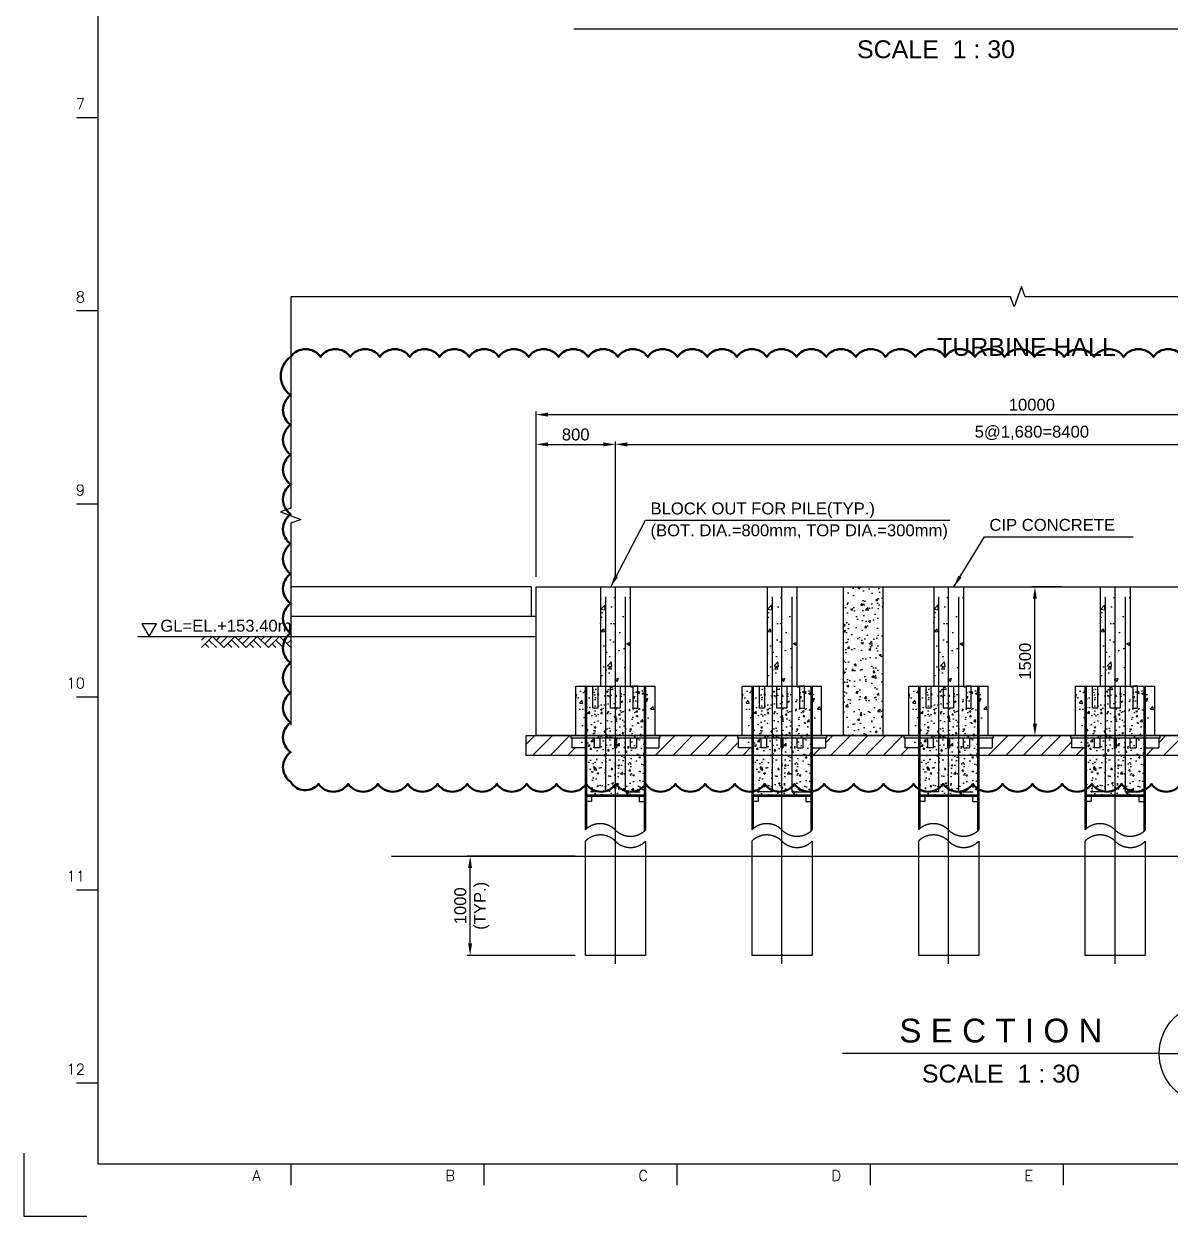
# Model space of a CAD drawing. Header units: millimetres. Extents: x 2448621 to 2484291, y -423869 to -398639.
# Drawn here: x 2448621 to 2460182, y -423869 to -411846 of the extents above; entities that cross this region are included whole.
import ezdxf
from ezdxf.enums import TextEntityAlignment as Align

# ---------------------------------------------------------------- set-up
doc = ezdxf.new("R2010")
doc.units = ezdxf.units.MM
doc.header["$LTSCALE"] = 30
doc.linetypes.add('CENTER', pattern=[2, 1.25, -0.25, 0.25, -0.25])
doc.linetypes.add('CENTER1', pattern=[23.5, 20, -1.25, 1, -1.25])
doc.layers.get('Defpoints').update_dxf_attribs({"color": 140})
for name, color, linetype in [('1', 7, 'Continuous'), ('3', 3, 'Continuous'), ('C_BLOCK', 7, 'Continuous'), ('C_CEN', 1, 'CENTER'), ('C_CONC', 3, 'Continuous'), ('C_Conc_footing', 3, 'Continuous'), ('C_STEEL', 2, 'Continuous'), ('C_TEXT_01', 2, 'Continuous'), ('CEN', 1, 'CENTER1'), ('CS-RBAR-MINR', 6, 'Continuous'), ('DIM-SCALE', 7, 'Continuous'), ('TAN-TIT', 30, 'Continuous'), ('TITLE', 7, 'Continuous')]:
    doc.layers.add(name, color=color, linetype=linetype)
doc.layers.add('C_REV', color=4, linetype='Continuous', lineweight=50)
doc.styles.add('Arial', font='arial.ttf')
doc.styles.add('COM', font='COMPLEX', dxfattribs={"height": 5})
doc.linetypes.add('ZIGZAG', pattern='A,0.00254,-5.08,[131,ltypeshp.shx,S=5.08,R=0,X=-5.08,Y=0],-10.16,[131,ltypeshp.shx,S=5.08,R=180,X=5.08,Y=0],-5.08', length=20.32254)
doc.dimstyles.new('일반도면_0030', dxfattribs={"dimtxt": 120, "dimasz": 120, "dimexe": 30, "dimexo": 100, "dimgap": 37.5, "dimtad": 1, "dimdec": 0, "dimzin": 0, "dimdsep": 46, "dimtxsty": 'Arial', "dimcen": -150, "dimclrd": 7, "dimclre": 7, "dimclrt": 2, "dimadec": 8, "dimazin": 0, "dimtfac": 1, "dimtdec": 0, "dimtix": 1, "dimtmove": 2, "dimatfit": 3, "dimfxl": 1, "dimtolj": 1, "dimtzin": 0, "dimarcsym": 0})
doc.dimstyles.new('일반도면_0050', dxfattribs={"dimtxt": 200, "dimasz": 200, "dimexe": 50, "dimexo": 250, "dimgap": 75, "dimtad": 1, "dimdec": 0, "dimzin": 0, "dimdsep": 46, "dimtxsty": 'Arial', "dimcen": -250, "dimclrd": 7, "dimclre": 7, "dimclrt": 2, "dimadec": 0, "dimazin": 0, "dimtfac": 1, "dimtdec": 0, "dimtix": 1, "dimtmove": 2, "dimatfit": 3, "dimfxl": 1, "dimtolj": 1, "dimtzin": 0, "dimarcsym": 0})

# ---------------------------------------------------------------- blocks, each defined once
blk = doc.blocks.new('BORDER')
at = {"layer": 'TAN-TIT'}
for p, q in [((4977, 164680), (4977, 3520)), ((4977, 73830), (3534, 73830)), ((4977, 60851), (3534, 60851)), ((4977, 47872), (3534, 47872)), ((4977, 34894), (3534, 34894)), ((4977, 21915), (3534, 21915)), ((4977, 8937), (3534, 8937)), ((4977, 3520), (232823, 3520)), ((17955, 3520), (17955, 2078)), ((30934, 3520), (30934, 2078)), ((43912, 3520), (43912, 2078)), ((56891, 3520), (56891, 2078)), ((69870, 3520), (69870, 2078))]:
    blk.add_line(p, q, dxfattribs=at)
at = {"layer": 'TAN-TIT', "linetype": 'Continuous'}
for p, q in [((0, 4241), (0, 0)), ((0, 0), (4241, 0))]:
    blk.add_line(p, q, dxfattribs=at)
at = {"layer": 'TAN-TIT', "style": 'COM'}
for s, p in [('7', (4111, 74406)), ('8', (4111, 61428)), ('9', (4111, 48449)), ('10', (4111, 35471)), ('11', (4111, 22492)), ('12', (4111, 9513))]:
    blk.add_text(s, height=721, dxfattribs=at).set_placement(p, align=Align.RIGHT)
for s, p in [('A', (15359, 2366)), ('B', (28338, 2366)), ('C', (41317, 2366)), ('D', (54295, 2366)), ('E', (67274, 2366))]:
    blk.add_text(s, height=721, dxfattribs=at).set_placement(p)
blk = doc.blocks.new('*D24')
at = {"layer": 'Defpoints', "color": 0}
for p in [(2458818, -417524), (2459187, -417524), (2459187, -419024)]:
    blk.add_point(p, dxfattribs=at)
at = {"layer": 'DIM-SCALE', "color": 7, "lineweight": -2}
for p, q in [((2459087, -417524), (2458788, -417524)), ((2458818, -418904), (2458818, -417644)), ((2459087, -419024), (2458788, -419024))]:
    blk.add_line(p, q, dxfattribs=at)
at = {"layer": 'DIM-SCALE', "color": 7}
for points in [[(2458798, -417644), (2458838, -417644), (2458818, -417524)], [(2458798, -418904), (2458838, -418904), (2458818, -419024)]]:
    blk.add_solid(points, dxfattribs=at)
at = {"layer": 'DIM-SCALE', "color": 2, "insert": (2458719, -418274), "char_height": 120, "attachment_point": 5, "rotation": 90, "style": 'Arial'}
blk.add_mtext('\\A1;1500', dxfattribs=at)
blk = doc.blocks.new('*D25')
at = {"layer": 'Defpoints', "color": 0}
for p in [(2454587, -416087), (2453787, -417524), (2454587, -417524)]:
    blk.add_point(p, dxfattribs=at)
at = {"layer": 'DIM-SCALE', "color": 7, "lineweight": -2}
for p, q in [((2453787, -417424), (2453787, -416057)), ((2453907, -416087), (2454467, -416087)), ((2454587, -417424), (2454587, -416057))]:
    blk.add_line(p, q, dxfattribs=at)
at = {"layer": 'DIM-SCALE', "color": 7}
for points in [[(2453907, -416067), (2453907, -416107), (2453787, -416087)], [(2454467, -416067), (2454467, -416107), (2454587, -416087)]]:
    blk.add_solid(points, dxfattribs=at)
at = {"layer": 'DIM-SCALE', "color": 2, "insert": (2454187, -415988), "char_height": 120, "attachment_point": 5, "style": 'Arial'}
blk.add_mtext('\\A1;800', dxfattribs=at)
blk = doc.blocks.new('*D26')
at = {"layer": 'Defpoints', "color": 0}
for p in [(2463787, -415787), (2453787, -417524), (2463787, -417524)]:
    blk.add_point(p, dxfattribs=at)
at = {"layer": 'DIM-SCALE', "color": 7, "lineweight": -2}
for p, q in [((2453787, -417424), (2453787, -415757)), ((2453907, -415787), (2463667, -415787)), ((2463787, -417424), (2463787, -415757))]:
    blk.add_line(p, q, dxfattribs=at)
at = {"layer": 'DIM-SCALE', "color": 7}
for points in [[(2453907, -415767), (2453907, -415807), (2453787, -415787)], [(2463667, -415767), (2463667, -415807), (2463787, -415787)]]:
    blk.add_solid(points, dxfattribs=at)
at = {"layer": 'DIM-SCALE', "color": 2, "insert": (2458787, -415688), "char_height": 120, "attachment_point": 5, "style": 'Arial'}
blk.add_mtext('\\A1;10000', dxfattribs=at)
blk = doc.blocks.new('*D27')
at = {"layer": 'Defpoints', "color": 0}
for p in [(2462987, -416087), (2454587, -417524), (2462987, -417524)]:
    blk.add_point(p, dxfattribs=at)
at = {"layer": 'DIM-SCALE', "color": 7, "lineweight": -2}
for p, q in [((2454587, -417424), (2454587, -416057)), ((2454707, -416087), (2462867, -416087)), ((2462987, -417424), (2462987, -416057))]:
    blk.add_line(p, q, dxfattribs=at)
at = {"layer": 'DIM-SCALE', "color": 7}
for points in [[(2454707, -416067), (2454707, -416107), (2454587, -416087)], [(2462867, -416067), (2462867, -416107), (2462987, -416087)]]:
    blk.add_solid(points, dxfattribs=at)
at = {"layer": 'DIM-SCALE', "color": 2, "insert": (2458787, -415971), "char_height": 120, "attachment_point": 5, "style": 'Arial'}
blk.add_mtext('\\A1;5@1,680=8400', dxfattribs=at)
blk = doc.blocks.new('*D29')
at = {"layer": 'Defpoints', "color": 0}
for p in [(2453122, -420240), (2454282, -420240), (2454282, -421240)]:
    blk.add_point(p, dxfattribs=at)
at = {"layer": 'DIM-SCALE', "color": 7, "lineweight": -2}
for p, q in [((2454182, -420240), (2453092, -420240)), ((2453122, -421120), (2453122, -420360)), ((2454182, -421240), (2453092, -421240))]:
    blk.add_line(p, q, dxfattribs=at)
at = {"layer": 'DIM-SCALE', "color": 7}
for points in [[(2453102, -420360), (2453142, -420360), (2453122, -420240)], [(2453102, -421120), (2453142, -421120), (2453122, -421240)]]:
    blk.add_solid(points, dxfattribs=at)
at = {"layer": 'DIM-SCALE', "color": 2, "char_height": 120, "attachment_point": 5, "rotation": 90, "style": 'Arial'}
for s, insert in [('\\A1;1000', (2453023, -420740)), ('\\A1;(TYP.)', (2453238, -420740))]:
    blk.add_mtext(s, dxfattribs=dict(at, insert=insert))

msp = doc.modelspace()

# ---------------------------------------------------------------- hatches: boundary and pattern name
h = msp.add_hatch()
h.set_pattern_fill('AR-CONC', color=8, scale=25, style=0)
h.set_pattern_definition([(50, (1203773.44, -215949.12), (179.315046, -15.688034), [18.75, -206.25]), (355, (1203773.44, -215949.12), (-34.687833, 188.048033), [15, -165]), (100.4514, (1203788.38, -215950.43), (144.627345, 172.359886), [15.935047, -175.285528]), (46.1842, (1203773.44, -215899.12), (266.810262, -41.379754), [28.125, -309.375]), (96.6356, (1203795.67, -215902.57), (233.665676, 243.52947), [23.90257, -262.92825]), (351.1842, (1203773.44, -215899.12), (233.665486, 243.52965), [22.5, -247.5]), (21, (1203798.44, -215911.62), (149.226763, -100.654723), [18.75, -206.25]), (326, (1203798.44, -215911.62), (60.828833, 181.28751), [15, -165]), (71.4514, (1203810.87, -215920.01), (210.055657, 80.632624), [15.935047, -175.285528]), (37.5, (1203773.435, -215949.124), (3.0399638, 83.2234635), [0, -163, 0, -167.5, 0, -165.625]), (7.5, (1203773.435, -215949.12), (65.7673844, 98.602928), [0, -95.5, 0, -159.25, 0, -63.125]), (327.5, (1203717.685, -215949.124), (133.455609, -5.638718), [0, -62.5, 0, -195, 0, -258.75]), (317.5, (1203692.69, -215949.12), (145.796542, 25.026246), [0, -81.25, 0, -129.5, 0, -183.75])])
h.paths.add_polyline_path([(2454586.8, -419023.6), (2454296.3, -419023.6), (2454296.3, -419123.6), (2454586.8, -419123.6)])
h.paths.add_polyline_path([(2454586.8, -419123.6), (2454296.3, -419123.6), (2454296.3, -419623.6), (2454586.8, -419623.6)])
h.paths.add_polyline_path([(2454877.3, -419123.6), (2454586.8, -419123.6), (2454586.8, -419623.6), (2454877.3, -419623.6)])
h.paths.add_polyline_path([(2454877.3, -419023.6), (2454586.8, -419023.6), (2454586.8, -419123.6), (2454877.3, -419123.6)])
h.paths.add_polyline_path([(2454877.3, -418523.6), (2454736.8, -418523.6), (2454586.8, -418523.6), (2454586.8, -418623.6), (2454636.8, -418623.6), (2454636.8, -418873.6), (2454586.8, -418873.6), (2454586.8, -419023.6), (2454877.3, -419023.6)])
h.paths.add_polyline_path([(2454636.8, -418623.6), (2454586.8, -418623.6), (2454586.8, -418873.6), (2454636.8, -418873.6)], flags=17)
h.paths.add_polyline_path([(2454586.8, -418623.6), (2454536.8, -418623.6), (2454536.8, -418873.6), (2454586.8, -418873.6)], flags=17)
h.paths.add_polyline_path([(2454586.8, -418548.6), (2454296.3, -418548.6), (2454296.3, -419023.6), (2454586.8, -419023.6), (2454586.8, -418873.6), (2454536.8, -418873.6), (2454536.8, -418623.6), (2454586.8, -418623.6)])
h = msp.add_hatch()
h.set_pattern_fill('AR-CONC', color=8, scale=25, style=0)
h.set_pattern_definition([(50, (1205453.44, -215949.12), (179.315046, -15.688034), [18.75, -206.25]), (355, (1205453.44, -215949.12), (-34.687833, 188.048033), [15, -165]), (100.4514, (1205468.38, -215950.43), (144.627345, 172.359886), [15.935047, -175.285528]), (46.1842, (1205453.44, -215899.12), (266.810262, -41.379754), [28.125, -309.375]), (96.6356, (1205475.67, -215902.57), (233.665676, 243.52947), [23.90257, -262.92825]), (351.1842, (1205453.44, -215899.12), (233.665486, 243.52965), [22.5, -247.5]), (21, (1205478.44, -215911.62), (149.226763, -100.654723), [18.75, -206.25]), (326, (1205478.44, -215911.62), (60.828833, 181.28751), [15, -165]), (71.4514, (1205490.87, -215920.01), (210.055657, 80.632624), [15.935047, -175.285528]), (37.5, (1205453.435, -215949.124), (3.0399638, 83.2234635), [0, -163, 0, -167.5, 0, -165.625]), (7.5, (1205453.435, -215949.12), (65.7673844, 98.602928), [0, -95.5, 0, -159.25, 0, -63.125]), (327.5, (1205397.685, -215949.124), (133.455609, -5.638718), [0, -62.5, 0, -195, 0, -258.75]), (317.5, (1205372.69, -215949.12), (145.796542, 25.026246), [0, -81.25, 0, -129.5, 0, -183.75])])
h.paths.add_polyline_path([(2456266.8, -419023.6), (2455976.3, -419023.6), (2455976.3, -419123.6), (2456266.8, -419123.6)])
h.paths.add_polyline_path([(2456266.8, -419123.6), (2455976.3, -419123.6), (2455976.3, -419623.6), (2456266.8, -419623.6)])
h.paths.add_polyline_path([(2456557.3, -419123.6), (2456266.8, -419123.6), (2456266.8, -419623.6), (2456557.3, -419623.6)])
h.paths.add_polyline_path([(2456557.3, -419023.6), (2456266.8, -419023.6), (2456266.8, -419123.6), (2456557.3, -419123.6)])
h.paths.add_polyline_path([(2456557.3, -418523.6), (2456416.8, -418523.6), (2456266.8, -418523.6), (2456266.8, -418623.6), (2456316.8, -418623.6), (2456316.8, -418873.6), (2456266.8, -418873.6), (2456266.8, -419023.6), (2456557.3, -419023.6)])
h.paths.add_polyline_path([(2456316.8, -418623.6), (2456266.8, -418623.6), (2456266.8, -418873.6), (2456316.8, -418873.6)], flags=17)
h.paths.add_polyline_path([(2456266.8, -418623.6), (2456216.8, -418623.6), (2456216.8, -418873.6), (2456266.8, -418873.6)], flags=17)
h.paths.add_polyline_path([(2456266.8, -418548.6), (2455976.3, -418548.6), (2455976.3, -419023.6), (2456266.8, -419023.6), (2456266.8, -418873.6), (2456216.8, -418873.6), (2456216.8, -418623.6), (2456266.8, -418623.6)])
h = msp.add_hatch()
h.set_pattern_fill('AR-CONC', color=8, scale=25, style=0)
h.set_pattern_definition([(50, (1207133.44, -215949.12), (179.315046, -15.688034), [18.75, -206.25]), (355, (1207133.44, -215949.12), (-34.687833, 188.048033), [15, -165]), (100.4514, (1207148.38, -215950.43), (144.627345, 172.359886), [15.935047, -175.285528]), (46.1842, (1207133.44, -215899.12), (266.810262, -41.379754), [28.125, -309.375]), (96.6356, (1207155.67, -215902.57), (233.665676, 243.52947), [23.90257, -262.92825]), (351.1842, (1207133.44, -215899.12), (233.665486, 243.52965), [22.5, -247.5]), (21, (1207158.44, -215911.62), (149.226763, -100.654723), [18.75, -206.25]), (326, (1207158.44, -215911.62), (60.828833, 181.28751), [15, -165]), (71.4514, (1207170.87, -215920.01), (210.055657, 80.632624), [15.935047, -175.285528]), (37.5, (1207133.435, -215949.124), (3.0399638, 83.2234635), [0, -163, 0, -167.5, 0, -165.625]), (7.5, (1207133.435, -215949.12), (65.7673844, 98.602928), [0, -95.5, 0, -159.25, 0, -63.125]), (327.5, (1207077.685, -215949.124), (133.455609, -5.638718), [0, -62.5, 0, -195, 0, -258.75]), (317.5, (1207052.69, -215949.12), (145.796542, 25.026246), [0, -81.25, 0, -129.5, 0, -183.75])])
h.paths.add_polyline_path([(2457946.8, -419023.6), (2457656.3, -419023.6), (2457656.3, -419123.6), (2457946.8, -419123.6)])
h.paths.add_polyline_path([(2457946.8, -419123.6), (2457656.3, -419123.6), (2457656.3, -419623.6), (2457946.8, -419623.6)])
h.paths.add_polyline_path([(2458237.3, -419123.6), (2457946.8, -419123.6), (2457946.8, -419623.6), (2458237.3, -419623.6)])
h.paths.add_polyline_path([(2458237.3, -419023.6), (2457946.8, -419023.6), (2457946.8, -419123.6), (2458237.3, -419123.6)])
h.paths.add_polyline_path([(2458237.3, -418523.6), (2458096.8, -418523.6), (2457946.8, -418523.6), (2457946.8, -418623.6), (2457996.8, -418623.6), (2457996.8, -418873.6), (2457946.8, -418873.6), (2457946.8, -419023.6), (2458237.3, -419023.6)])
h.paths.add_polyline_path([(2457996.8, -418623.6), (2457946.8, -418623.6), (2457946.8, -418873.6), (2457996.8, -418873.6)], flags=17)
h.paths.add_polyline_path([(2457946.8, -418623.6), (2457896.8, -418623.6), (2457896.8, -418873.6), (2457946.8, -418873.6)], flags=17)
h.paths.add_polyline_path([(2457946.8, -418548.6), (2457656.3, -418548.6), (2457656.3, -419023.6), (2457946.8, -419023.6), (2457946.8, -418873.6), (2457896.8, -418873.6), (2457896.8, -418623.6), (2457946.8, -418623.6)])
h = msp.add_hatch()
h.set_pattern_fill('AR-CONC', color=8, scale=25, style=0)
h.set_pattern_definition([(50, (1208813.44, -215949.12), (179.315046, -15.688034), [18.75, -206.25]), (355, (1208813.44, -215949.12), (-34.687833, 188.048033), [15, -165]), (100.4514, (1208828.38, -215950.43), (144.627345, 172.359886), [15.935047, -175.285528]), (46.1842, (1208813.44, -215899.12), (266.810262, -41.379754), [28.125, -309.375]), (96.6356, (1208835.67, -215902.57), (233.665676, 243.52947), [23.90257, -262.92825]), (351.1842, (1208813.44, -215899.12), (233.665486, 243.52965), [22.5, -247.5]), (21, (1208838.44, -215911.62), (149.226763, -100.654723), [18.75, -206.25]), (326, (1208838.44, -215911.62), (60.828833, 181.28751), [15, -165]), (71.4514, (1208850.87, -215920.01), (210.055657, 80.632624), [15.935047, -175.285528]), (37.5, (1208813.435, -215949.124), (3.0399638, 83.2234635), [0, -163, 0, -167.5, 0, -165.625]), (7.5, (1208813.435, -215949.12), (65.7673844, 98.602928), [0, -95.5, 0, -159.25, 0, -63.125]), (327.5, (1208757.685, -215949.124), (133.455609, -5.638718), [0, -62.5, 0, -195, 0, -258.75]), (317.5, (1208732.69, -215949.12), (145.796542, 25.026246), [0, -81.25, 0, -129.5, 0, -183.75])])
h.paths.add_polyline_path([(2459626.8, -419023.6), (2459336.3, -419023.6), (2459336.3, -419123.6), (2459626.8, -419123.6)])
h.paths.add_polyline_path([(2459626.8, -419123.6), (2459336.3, -419123.6), (2459336.3, -419623.6), (2459626.8, -419623.6)])
h.paths.add_polyline_path([(2459917.3, -419123.6), (2459626.8, -419123.6), (2459626.8, -419623.6), (2459917.3, -419623.6)])
h.paths.add_polyline_path([(2459917.3, -419023.6), (2459626.8, -419023.6), (2459626.8, -419123.6), (2459917.3, -419123.6)])
h.paths.add_polyline_path([(2459917.3, -418523.6), (2459776.8, -418523.6), (2459626.8, -418523.6), (2459626.8, -418623.6), (2459676.8, -418623.6), (2459676.8, -418873.6), (2459626.8, -418873.6), (2459626.8, -419023.6), (2459917.3, -419023.6)])
h.paths.add_polyline_path([(2459676.8, -418623.6), (2459626.8, -418623.6), (2459626.8, -418873.6), (2459676.8, -418873.6)], flags=17)
h.paths.add_polyline_path([(2459626.8, -418623.6), (2459576.8, -418623.6), (2459576.8, -418873.6), (2459626.8, -418873.6)], flags=17)
h.paths.add_polyline_path([(2459626.8, -418548.6), (2459336.3, -418548.6), (2459336.3, -419023.6), (2459626.8, -419023.6), (2459626.8, -418873.6), (2459576.8, -418873.6), (2459576.8, -418623.6), (2459626.8, -418623.6)])
at = {"layer": 'C_CONC'}
h = msp.add_hatch(dxfattribs=at)
h.set_pattern_fill('AR-CONC', color=256, scale=500, style=0)
h.set_pattern_definition([(50, (2160308, -429657.3), (3586.3, -313.76), [375, -4125]), (355, (2160308, -429657.3), (-693.757, 3760.96), [300, -3300]), (100.4514, (2160607, -429683.4), (2892.547, 3447.198), [318.7, -3505.71]), (46.1842, (2160308, -428657.3), (5336.205, -827.595), [562.5, -6187.5]), (96.6356, (2160753, -428726), (4673.31, 4870.59), [478.05, -5258.565]), (351.1842, (2160308, -428657), (4673.31, 4870.59), [450, -4950]), (21, (2160808, -428907.3), (2984.535, -2013.094), [375, -4125]), (326, (2160808, -428907.3), (1216.577, 3625.75), [300, -3300]), (71.4514, (2161056.8, -429075), (4201.113, 1612.652), [318.7, -3505.71]), (37.5, (2160308, -429657.3), (60.7993, 1664.469), [0, -3260, 0, -3350, 0, -3312.5]), (7.5, (2160308, -429657.3), (1315.348, 1972.059), [0, -1910, 0, -3185, 0, -1262.5]), (327.5, (2159193, -429657.3), (2669.112, -112.7744), [0, -1250, 0, -3900, 0, -5175]), (317.5, (2158693, -429657.3), (2915.93, 500.525), [0, -1625, 0, -2590, 0, -3675])])
h.paths.add_polyline_path([(2457286.8, -417523.6), (2456886.8, -417523.6), (2456886.8, -418523.6), (2457286.8, -418523.6)])
h.paths.add_polyline_path([(2460686.8, -417523.6), (2460286.8, -417523.6), (2460286.8, -418523.6), (2460686.8, -418523.6)])
h = msp.add_hatch(dxfattribs=at)
h.set_pattern_fill('AR-CONC', color=8, scale=30, style=0)
h.set_pattern_definition([(50, (113647.2, -1993.75), (215.178055, -18.82564), [22.5, -247.5]), (355, (113647.2, -1993.75), (-41.6254, 225.65764), [18, -198]), (100.4514, (113665.13, -1995.32), (173.552815, 206.831863), [19.122057, -210.342634]), (46.1842, (113647.2, -1933.75), (320.172315, -49.655704), [33.75, -371.25]), (96.6356, (113673.88, -1937.9), (280.39881, 292.23536), [28.683086, -315.5139]), (351.1842, (113647.2, -1933.75), (280.398584, 292.23558), [27, -297]), (21, (113677.2, -1948.75), (179.072116, -120.785667), [22.5, -247.5]), (326, (113677.2, -1948.75), (72.9946, 217.545014), [18, -198]), (71.4514, (113692.12, -1958.82), (252.066789, 96.759149), [19.122057, -210.342634]), (37.5, (113647.195, -1993.75), (3.6479566, 99.8681561), [0, -195.6, 0, -201, 0, -198.75]), (7.5, (113647.2, -1993.75), (78.920861, 118.3235136), [0, -114.6, 0, -191.1, 0, -75.75]), (327.5, (113580.295, -1993.75), (160.1467309, -6.7664615), [0, -75, 0, -234, 0, -310.5]), (317.5, (113550.3, -1993.75), (174.955851, 30.031495), [0, -97.5, 0, -155.4, 0, -220.5])])
h.paths.add_polyline_path([(2457286.8, -417523.6), (2456886.8, -417523.6), (2456886.8, -419023.6), (2457286.8, -419023.6)])
h = msp.add_hatch(dxfattribs=at)
h.set_pattern_fill('AR-CONC', color=8, scale=50, style=0)
h.set_pattern_definition([(50, (1203773.44, -216049.12), (358.63009, -31.37607), [37.5, -412.5]), (355, (1203773.44, -216049.12), (-69.37567, 376.09607), [30, -330]), (100.4514, (1203803.32, -216051.74), (289.25469, 344.71977), [31.8701, -350.57106]), (46.1842, (1203773.44, -215949.12), (533.62052, -82.7595), [56.25, -618.75]), (96.6356, (1203817.9, -215956), (467.33135, 487.05894), [47.80514, -525.8565]), (351.1842, (1203773.44, -215949.1), (467.33097, 487.0593), [45, -495]), (21, (1203823.44, -215974.12), (298.453526, -201.309445), [37.5, -412.5]), (326, (1203823.44, -215974.12), (121.65767, 362.57502), [30, -330]), (71.4514, (1203848.3, -215990.9), (420.11131, 161.26525), [31.8701, -350.57106]), (37.5, (1203773.44, -216049.12), (6.079928, 166.446927), [0, -326, 0, -335, 0, -331.25]), (7.5, (1203773.44, -216049.12), (131.534769, 197.205856), [0, -191, 0, -318.5, 0, -126.25]), (327.5, (1203661.94, -216049.12), (266.911218, -11.277436), [0, -125, 0, -390, 0, -517.5]), (317.5, (1203611.94, -216049.12), (291.593085, 50.05249), [0, -162.5, 0, -259, 0, -367.5])])
h.paths.add_polyline_path([(2454736.8, -417623.6), (2454436.8, -417623.6), (2454436.8, -418523.6), (2454186.8, -418523.6), (2454186.8, -419123.6), (2454282.3, -419123.6), (2454282.3, -418623.6), (2454891.3, -418623.6), (2454891.3, -419123.6), (2454986.8, -419123.6), (2454986.8, -418523.6), (2454736.8, -418523.6)])
h = msp.add_hatch(dxfattribs=at)
h.set_pattern_fill('AR-CONC', color=8, scale=50, style=0)
h.set_pattern_definition([(50, (1205453.44, -216049.12), (358.63009, -31.37607), [37.5, -412.5]), (355, (1205453.44, -216049.12), (-69.37567, 376.09607), [30, -330]), (100.4514, (1205483.32, -216051.74), (289.25469, 344.71977), [31.8701, -350.57106]), (46.1842, (1205453.44, -215949.12), (533.62052, -82.7595), [56.25, -618.75]), (96.6356, (1205497.9, -215956), (467.33135, 487.05894), [47.80514, -525.8565]), (351.1842, (1205453.44, -215949.1), (467.33097, 487.0593), [45, -495]), (21, (1205503.44, -215974.12), (298.453526, -201.309445), [37.5, -412.5]), (326, (1205503.44, -215974.12), (121.65767, 362.57502), [30, -330]), (71.4514, (1205528.3, -215990.9), (420.11131, 161.26525), [31.8701, -350.57106]), (37.5, (1205453.44, -216049.12), (6.079928, 166.446927), [0, -326, 0, -335, 0, -331.25]), (7.5, (1205453.44, -216049.12), (131.534769, 197.205856), [0, -191, 0, -318.5, 0, -126.25]), (327.5, (1205341.94, -216049.12), (266.911218, -11.277436), [0, -125, 0, -390, 0, -517.5]), (317.5, (1205291.94, -216049.12), (291.593085, 50.05249), [0, -162.5, 0, -259, 0, -367.5])])
h.paths.add_polyline_path([(2456416.8, -417623.6), (2456116.8, -417623.6), (2456116.8, -418523.6), (2455866.8, -418523.6), (2455866.8, -419123.6), (2455962.3, -419123.6), (2455962.3, -418523.6), (2456571.3, -418523.6), (2456571.3, -419123.6), (2456666.8, -419123.6), (2456666.8, -418523.6), (2456416.8, -418523.6)])
h = msp.add_hatch(dxfattribs=at)
h.set_pattern_fill('AR-CONC', color=8, scale=50, style=0)
h.set_pattern_definition([(50, (1207133.44, -216049.12), (358.63009, -31.37607), [37.5, -412.5]), (355, (1207133.44, -216049.12), (-69.37567, 376.09607), [30, -330]), (100.4514, (1207163.32, -216051.74), (289.25469, 344.71977), [31.8701, -350.57106]), (46.1842, (1207133.44, -215949.12), (533.62052, -82.7595), [56.25, -618.75]), (96.6356, (1207177.9, -215956), (467.33135, 487.05894), [47.80514, -525.8565]), (351.1842, (1207133.44, -215949.1), (467.33097, 487.0593), [45, -495]), (21, (1207183.44, -215974.12), (298.453526, -201.309445), [37.5, -412.5]), (326, (1207183.44, -215974.12), (121.65767, 362.57502), [30, -330]), (71.4514, (1207208.3, -215990.9), (420.11131, 161.26525), [31.8701, -350.57106]), (37.5, (1207133.44, -216049.12), (6.079928, 166.446927), [0, -326, 0, -335, 0, -331.25]), (7.5, (1207133.44, -216049.12), (131.534769, 197.205856), [0, -191, 0, -318.5, 0, -126.25]), (327.5, (1207021.94, -216049.12), (266.911218, -11.277436), [0, -125, 0, -390, 0, -517.5]), (317.5, (1206971.94, -216049.12), (291.593085, 50.05249), [0, -162.5, 0, -259, 0, -367.5])])
h.paths.add_polyline_path([(2458096.8, -417623.6), (2457796.8, -417623.6), (2457796.8, -418523.6), (2457546.8, -418523.6), (2457546.8, -419123.6), (2457642.3, -419123.6), (2457642.3, -418623.6), (2458251.3, -418623.6), (2458251.3, -419123.6), (2458346.8, -419123.6), (2458346.8, -418523.6), (2458096.8, -418523.6)])
h = msp.add_hatch(dxfattribs=at)
h.set_pattern_fill('AR-CONC', color=8, scale=50, style=0)
h.set_pattern_definition([(50, (1208813.44, -216049.12), (358.63009, -31.37607), [37.5, -412.5]), (355, (1208813.44, -216049.12), (-69.37567, 376.09607), [30, -330]), (100.4514, (1208843.32, -216051.74), (289.25469, 344.71977), [31.8701, -350.57106]), (46.1842, (1208813.44, -215949.12), (533.62052, -82.7595), [56.25, -618.75]), (96.6356, (1208857.9, -215956), (467.33135, 487.05894), [47.80514, -525.8565]), (351.1842, (1208813.44, -215949.1), (467.33097, 487.0593), [45, -495]), (21, (1208863.44, -215974.12), (298.453526, -201.309445), [37.5, -412.5]), (326, (1208863.44, -215974.12), (121.65767, 362.57502), [30, -330]), (71.4514, (1208888.3, -215990.9), (420.11131, 161.26525), [31.8701, -350.57106]), (37.5, (1208813.44, -216049.12), (6.079928, 166.446927), [0, -326, 0, -335, 0, -331.25]), (7.5, (1208813.44, -216049.12), (131.534769, 197.205856), [0, -191, 0, -318.5, 0, -126.25]), (327.5, (1208701.94, -216049.12), (266.911218, -11.277436), [0, -125, 0, -390, 0, -517.5]), (317.5, (1208651.94, -216049.12), (291.593085, 50.05249), [0, -162.5, 0, -259, 0, -367.5])])
h.paths.add_polyline_path([(2459776.8, -417623.6), (2459476.8, -417623.6), (2459476.8, -418523.6), (2459226.8, -418523.6), (2459226.8, -419123.6), (2459322.3, -419123.6), (2459322.3, -418623.6), (2459931.3, -418623.6), (2459931.3, -419123.6), (2460026.8, -419123.6), (2460026.8, -418523.6), (2459776.8, -418523.6)])
at = {"layer": 'C_CONC', "ltscale": 0.1}
h = msp.add_hatch(dxfattribs=at)
h.set_pattern_fill('ANSI31', color=1, scale=1000, style=0)
h.set_pattern_definition([(45, (0, 0), (-88.3883476, 88.3883476), [])])
h.paths.add_polyline_path([(2454282.3, -419148.6), (2454146.8, -419148.6), (2454146.8, -419048.6), (2454136.8, -419048.6), (2454136.8, -419023.6), (2453686.8, -419023.6), (2453686.8, -419223.6), (2454282.3, -419223.6)])
h.paths.add_polyline_path([(2455826.8, -419048.6), (2455816.8, -419048.6), (2455816.8, -419023.6), (2455036.8, -419023.6), (2455036.8, -419048.6), (2455026.8, -419048.6), (2455026.8, -419148.6), (2454891.3, -419148.6), (2454891.3, -419223.6), (2455962.3, -419223.6), (2455962.3, -419148.6), (2455826.8, -419148.6)])
h.paths.add_polyline_path([(2457642.3, -419148.6), (2457506.8, -419148.6), (2457506.8, -419048.6), (2457496.8, -419048.6), (2457496.8, -419023.6), (2456716.8, -419023.6), (2456716.8, -419048.6), (2456706.8, -419048.6), (2456706.8, -419148.6), (2456571.3, -419148.6), (2456571.3, -419223.6), (2457642.3, -419223.6)])
h.paths.add_polyline_path([(2459322.3, -419148.6), (2459186.8, -419148.6), (2459186.8, -419048.6), (2459176.8, -419048.6), (2459176.8, -419023.6), (2458396.8, -419023.6), (2458396.8, -419048.6), (2458386.8, -419048.6), (2458386.8, -419148.6), (2458251.3, -419148.6), (2458251.3, -419223.6), (2459322.3, -419223.6)])
h.paths.add_polyline_path([(2461002.3, -419148.6), (2460866.8, -419148.6), (2460866.8, -419048.6), (2460856.8, -419048.6), (2460856.8, -419023.6), (2460076.8, -419023.6), (2460076.8, -419048.6), (2460066.8, -419048.6), (2460066.8, -419148.6), (2459931.3, -419148.6), (2459931.3, -419223.6), (2461002.3, -419223.6)])
h.paths.add_polyline_path([(2462546.8, -419048.6), (2462536.8, -419048.6), (2462536.8, -419023.6), (2461756.8, -419023.6), (2461756.8, -419048.6), (2461746.8, -419048.6), (2461746.8, -419148.6), (2461611.3, -419148.6), (2461611.3, -419223.6), (2462682.3, -419223.6), (2462682.3, -419148.6), (2462546.8, -419148.6)])
h.paths.add_polyline_path([(2463886.6, -419023.6), (2463436.8, -419023.6), (2463436.8, -419048.6), (2463426.8, -419048.6), (2463426.8, -419148.6), (2463291.3, -419148.6), (2463291.3, -419223.6), (2463886.6, -419223.6)])

# ---------------------------------------------------------------- linework, layer by layer
at = {"color": 1}
msp.add_lwpolyline([(2449958.2, -417896.8), (2449811.9, -417896.8), (2449885.1, -418023.6)], close=True, dxfattribs=at)
at = {"layer": '3'}
for p, q in [((2454282.3, -418523.6), (2454282.3, -419975.3)), ((2454282.3, -418523.6), (2454891.3, -418523.6)), ((2454282.3, -418523.6), (2454296.3, -418523.6)), ((2454296.3, -418523.6), (2454296.3, -419962.5)), ((2454877.3, -418523.6), (2454877.3, -419988.1)), ((2454877.3, -418523.6), (2454891.3, -418523.6)), ((2454891.3, -418523.6), (2454891.3, -419975.3)), ((2455962.3, -418523.6), (2455962.3, -419975.3)), ((2455962.3, -418523.6), (2456571.3, -418523.6)), ((2455962.3, -418523.6), (2455976.3, -418523.6)), ((2455976.3, -418523.6), (2455976.3, -419962.5)), ((2456557.3, -418523.6), (2456557.3, -419988.1)), ((2456557.3, -418523.6), (2456571.3, -418523.6)), ((2456571.3, -418523.6), (2456571.3, -419975.3)), ((2457642.3, -418523.6), (2457642.3, -419975.3)), ((2457642.3, -418523.6), (2458251.3, -418523.6)), ((2457642.3, -418523.6), (2457656.3, -418523.6)), ((2457656.3, -418523.6), (2457656.3, -419962.5)), ((2458237.3, -418523.6), (2458237.3, -419988.1)), ((2458237.3, -418523.6), (2458251.3, -418523.6)), ((2458251.3, -418523.6), (2458251.3, -419975.3)), ((2459322.3, -418523.6), (2459322.3, -419975.3)), ((2459322.3, -418523.6), (2459931.3, -418523.6)), ((2459322.3, -418523.6), (2459336.3, -418523.6)), ((2459336.3, -418523.6), (2459336.3, -419962.5)), ((2459917.3, -418523.6), (2459917.3, -419988.1)), ((2459917.3, -418523.6), (2459931.3, -418523.6)), ((2459931.3, -418523.6), (2459931.3, -419975.3)), ((2454282.3, -418748.6), (2454296.3, -418748.6)), ((2454877.3, -418748.6), (2454891.3, -418748.6)), ((2455962.3, -418748.6), (2455976.3, -418748.6)), ((2456557.3, -418748.6), (2456571.3, -418748.6)), ((2457642.3, -418748.6), (2457656.3, -418748.6)), ((2458237.3, -418748.6), (2458251.3, -418748.6)), ((2459322.3, -418748.6), (2459336.3, -418748.6)), ((2459917.3, -418748.6), (2459931.3, -418748.6)), ((2454282.3, -420088.5), (2454282.3, -421239.6)), ((2454891.3, -420088.5), (2454891.3, -421239.6)), ((2455962.3, -420088.5), (2455962.3, -421239.6)), ((2456571.3, -420088.5), (2456571.3, -421239.6)), ((2457642.3, -420088.5), (2457642.3, -421239.6)), ((2458251.3, -420088.5), (2458251.3, -421239.6)), ((2459322.3, -420088.5), (2459322.3, -421239.6)), ((2459931.3, -420088.5), (2459931.3, -421239.6)), ((2454891.3, -421239.6), (2454282.3, -421239.6)), ((2456571.3, -421239.6), (2455962.3, -421239.6)), ((2458251.3, -421239.6), (2457642.3, -421239.6)), ((2459931.3, -421239.6), (2459322.3, -421239.6))]:
    msp.add_line(p, q, dxfattribs=at)
for points in [[(2454359.5, -418523.6), (2454409.5, -418523.6), (2454409.5, -418748.6), (2454359.5, -418748.6)], [(2454536.8, -418523.6), (2454636.8, -418523.6), (2454636.8, -418748.6), (2454536.8, -418748.6)], [(2454814, -418523.6), (2454764, -418523.6), (2454764, -418748.6), (2454814, -418748.6)], [(2456039.5, -418523.6), (2456089.5, -418523.6), (2456089.5, -418748.6), (2456039.5, -418748.6)], [(2456216.8, -418523.6), (2456316.8, -418523.6), (2456316.8, -418748.6), (2456216.8, -418748.6)], [(2456494, -418523.6), (2456444, -418523.6), (2456444, -418748.6), (2456494, -418748.6)], [(2457719.5, -418523.6), (2457769.5, -418523.6), (2457769.5, -418748.6), (2457719.5, -418748.6)], [(2457896.8, -418523.6), (2457996.8, -418523.6), (2457996.8, -418748.6), (2457896.8, -418748.6)], [(2458174, -418523.6), (2458124, -418523.6), (2458124, -418748.6), (2458174, -418748.6)], [(2459399.5, -418523.6), (2459449.5, -418523.6), (2459449.5, -418748.6), (2459399.5, -418748.6)], [(2459576.8, -418523.6), (2459676.8, -418523.6), (2459676.8, -418748.6), (2459576.8, -418748.6)], [(2459854, -418523.6), (2459804, -418523.6), (2459804, -418748.6), (2459854, -418748.6)]]:
    msp.add_lwpolyline(points, close=True, dxfattribs=at)
at = {"layer": 'C_BLOCK', "color": 1, "linetype": 'Continuous'}
for p, q in [((2449770.9, -418023.6), (2451312.7, -418023.6)), ((2450525.2, -418023.6), (2450412.7, -418136.1)), ((2450450.2, -418023.6), (2450412.7, -418061)), ((2450525.2, -418023.6), (2450637.7, -418136.1)), ((2450600.2, -418023.6), (2450562.7, -418061.1)), ((2450675.2, -418023.6), (2450600.2, -418098.5)), ((2450750.2, -418023.6), (2450637.7, -418136.1)), ((2450750.2, -418023.6), (2450862.6, -418136.1)), ((2450825.2, -418023.6), (2450787.7, -418061.1)), ((2450900.1, -418023.6), (2450825.2, -418098.5)), ((2450975.1, -418023.6), (2450862.6, -418136.1)), ((2450975.1, -418023.6), (2451087.6, -418136.1)), ((2451050.2, -418023.6), (2451012.7, -418061.1)), ((2451125.1, -418023.6), (2451050.1, -418098.5)), ((2451200.1, -418023.6), (2451087.6, -418136.1)), ((2451200.1, -418023.6), (2451312.6, -418136.1)), ((2451275.2, -418023.6), (2451237.6, -418061.1)), ((2450450.2, -418098.5), (2450487.7, -418136.1)), ((2450487.7, -418061.1), (2450562.7, -418136.1)), ((2450677.6, -418096.2), (2450717.5, -418136.1)), ((2450715, -418058.7), (2450792.4, -418136.1)), ((2450900.2, -418098.5), (2450937.7, -418136.1)), ((2450937.7, -418061.1), (2451012.6, -418136.1)), ((2451125.1, -418098.5), (2451162.7, -418136.1)), ((2451162.6, -418061.1), (2451237.6, -418136.1)), ((2451312.6, -418061), (2451275.1, -418098.5))]:
    msp.add_line(p, q, dxfattribs=at)
at = {"layer": 'C_CEN', "linetype": 'Continuous'}
msp.add_lwpolyline([(2465959.1, -414598.1), (2458720, -414598.1), (2458682.5, -414495.1), (2458607.5, -414701.2), (2458570, -414598.1), (2451312.7, -414598.1), (2451312.7, -416730.6), (2451209.7, -416768.1), (2451415.7, -416843.1), (2451312.7, -416880.6), (2451312.7, -418917.6)], dxfattribs=at)
at = {"layer": 'C_CONC', "color": 4}
for p, q in [((2453736.8, -417523.6), (2451312.7, -417523.6)), ((2453736.8, -417523.6), (2453736.8, -417823.6)), ((2453736.8, -417823.6), (2451312.7, -417823.6)), ((2454186.8, -419023.6), (2454186.8, -418523.6)), ((2454186.8, -418523.6), (2454436.8, -418523.6)), ((2454736.8, -418523.6), (2454986.8, -418523.6)), ((2454986.8, -419023.6), (2454986.8, -418523.6)), ((2455866.8, -419023.6), (2455866.8, -418523.6)), ((2455866.8, -418523.6), (2456116.8, -418523.6)), ((2456416.8, -418523.6), (2456666.8, -418523.6)), ((2456666.8, -419023.6), (2456666.8, -418523.6)), ((2457546.8, -419023.6), (2457546.8, -418523.6)), ((2457546.8, -418523.6), (2457796.8, -418523.6)), ((2458096.8, -418523.6), (2458346.8, -418523.6)), ((2458346.8, -419023.6), (2458346.8, -418523.6)), ((2459226.8, -419023.6), (2459226.8, -418523.6)), ((2459226.8, -418523.6), (2459476.8, -418523.6)), ((2459776.8, -418523.6), (2460026.8, -418523.6)), ((2460026.8, -419023.6), (2460026.8, -418523.6))]:
    msp.add_line(p, q, dxfattribs=at)
at = {"layer": 'C_CONC'}
for p, q in [((2456886.8, -419023.6), (2456886.8, -417523.6)), ((2457286.8, -419023.6), (2457286.8, -417523.6))]:
    msp.add_line(p, q, dxfattribs=at)
at = {"layer": 'C_CONC', "color": 4}
msp.add_lwpolyline([(2453786.8, -417523.6), (2463786.8, -417523.6), (2463786.8, -419023.6), (2453786.8, -419023.6)], close=True, dxfattribs=at)
at = {"layer": 'C_CONC', "color": 1, "ltscale": 0.1}
for points in [[(2451312.7, -418023.6), (2453786.8, -418023.6), (2453786.8, -417823.6), (2451312.7, -417823.6), (2451312.7, -418023.6)], [(2463886.6, -419223.6), (2453686.8, -419223.6), (2453686.8, -419023.6), (2463886.6, -419023.6), (2463886.6, -419223.6)]]:
    msp.add_lwpolyline(points, dxfattribs=at)
at = {"layer": 'C_CONC'}
for points in [[(2454877.3, -419623.6), (2454296.3, -419623.6)], [(2454877.3, -419638.6), (2454296.3, -419638.6)], [(2454346.3, -419638.6), (2454346.3, -419688.6), (2454296.3, -419688.6)], [(2454827.3, -419638.6), (2454827.3, -419688.6), (2454877.3, -419688.6)], [(2456557.3, -419623.6), (2455976.3, -419623.6)], [(2456557.3, -419638.6), (2455976.3, -419638.6)], [(2456026.3, -419638.6), (2456026.3, -419688.6), (2455976.3, -419688.6)], [(2456507.3, -419638.6), (2456507.3, -419688.6), (2456557.3, -419688.6)], [(2458237.3, -419623.6), (2457656.3, -419623.6)], [(2458237.3, -419638.6), (2457656.3, -419638.6)], [(2457706.3, -419638.6), (2457706.3, -419688.6), (2457656.3, -419688.6)], [(2458187.3, -419638.6), (2458187.3, -419688.6), (2458237.3, -419688.6)], [(2459917.3, -419623.6), (2459336.3, -419623.6)], [(2459917.3, -419638.6), (2459336.3, -419638.6)], [(2459386.3, -419638.6), (2459386.3, -419688.6), (2459336.3, -419688.6)], [(2459867.3, -419638.6), (2459867.3, -419688.6), (2459917.3, -419688.6)]]:
    msp.add_lwpolyline(points, dxfattribs=at)
at = {"layer": 'C_Conc_footing', "color": 4, "linetype": 'ZIGZAG', "ltscale": 0.001}
for p, q in [((2454436.8, -417523.6), (2454436.8, -418523.6)), ((2454736.8, -417523.6), (2454736.8, -418523.6)), ((2456116.8, -417523.6), (2456116.8, -418523.6)), ((2456416.8, -417523.6), (2456416.8, -418523.6)), ((2457796.8, -417523.6), (2457796.8, -418523.6)), ((2458096.8, -417523.6), (2458096.8, -418523.6)), ((2459476.8, -417523.6), (2459476.8, -418523.6)), ((2459776.8, -417523.6), (2459776.8, -418523.6))]:
    msp.add_line(p, q, dxfattribs=at)
at = {"layer": 'C_REV'}
for points in [[(2451312.7, -415204.9, -0.5205671), (2451612.7, -415204.9, -0.5205671), (2451912.7, -415204.9, -0.5205671), (2452212.7, -415204.9, -0.5205671), (2452512.7, -415204.9, -0.5205671), (2452812.7, -415204.9, -0.5205671), (2453112.7, -415204.9, -0.5205671), (2453412.7, -415204.9, -0.5205671), (2453712.7, -415204.9, -0.5205671), (2454012.7, -415204.9, -0.5205671), (2454312.7, -415204.9, -0.5205671), (2454612.7, -415204.9, -0.5205671), (2454912.7, -415204.9, -0.5205671), (2455212.7, -415204.9, -0.5205671), (2455512.7, -415204.9, -0.5205671), (2455812.7, -415204.9, -0.5205671), (2456112.7, -415204.9, -0.5205671), (2456412.7, -415204.9, -0.5205671), (2456712.7, -415204.9, -0.5205671), (2457012.7, -415204.9, -0.5205671), (2457312.7, -415204.9, -0.5205671), (2457612.7, -415204.9, -0.5205671), (2457912.7, -415204.9, -0.5205671), (2458212.7, -415204.9, -0.5205671), (2458512.7, -415204.9, -0.5205671), (2458812.7, -415204.9, -0.5205671), (2459112.7, -415204.9, -0.5205671), (2459412.7, -415204.9, -0.5205671), (2459712.7, -415204.9, -0.5205671), (2460012.7, -415204.9, -0.5205671), (2460312.7, -415204.9, -0.5205671)], [(2460292.4, -419511.5, -0.5205671), (2459992.4, -419511.5, -0.5205671), (2459692.4, -419511.5, -0.5205671), (2459392.4, -419511.5, -0.5205671), (2459092.4, -419511.5, -0.5205671), (2458792.4, -419511.5, -0.5205671), (2458492.4, -419511.5, -0.5205671), (2458192.4, -419511.5, -0.5205671), (2457892.4, -419511.5, -0.5205671), (2457592.4, -419511.5, -0.5205671), (2457292.4, -419511.5, -0.5205671), (2456992.4, -419511.5, -0.5205671), (2456692.4, -419511.5, -0.5205671), (2456392.4, -419511.5, -0.5205671), (2456092.4, -419511.5, -0.5205671), (2455792.4, -419511.5, -0.5205671), (2455492.4, -419511.5, -0.5205671), (2455192.4, -419511.5, -0.5205671), (2454892.4, -419511.5, -0.5205671), (2454592.4, -419511.5, -0.5205671), (2454292.4, -419511.5, -0.5205671), (2453992.4, -419511.5, -0.5205671), (2453692.4, -419511.5, -0.5205671), (2453392.4, -419511.5, -0.5205671), (2453092.4, -419511.5, -0.5205671), (2452792.4, -419511.5, -0.5205671), (2452492.4, -419511.5, -0.5205671), (2452192.4, -419511.5, -0.5205671), (2451892.4, -419511.5, -0.5205671), (2451592.4, -419511.5, -0.5205671), (2451312.7, -419491.2, -0.5205671), (2451312.7, -419191.2, -0.5205671), (2451312.7, -418891.2, -0.5205671), (2451312.7, -418591.2, -0.5205671), (2451312.7, -418291.2, -0.5205671), (2451312.7, -417991.2, -0.5205671), (2451312.7, -417691.2, -0.5205671), (2451312.7, -417391.2, -0.5205671), (2451312.7, -417091.2, -0.5205671), (2451312.7, -416791.2, -0.5205671), (2451312.7, -416491.2, -0.5205671), (2451312.7, -416191.2, -0.5205671), (2451312.7, -415891.2, -0.5205671), (2451312.7, -415591.2, -0.5205671), (2451312.7, -415204.9, -0.5205671)]]:
    msp.add_lwpolyline(points, format="xyb", dxfattribs=at)
at = {"layer": 'C_STEEL'}
for p, q in [((2454282.3, -419023.6), (2454136.8, -419023.6)), ((2454136.8, -419023.6), (2454136.8, -419048.6)), ((2455036.8, -419048.6), (2454136.8, -419048.6)), ((2454146.8, -419048.6), (2454146.8, -419148.6)), ((2454374.5, -419048.6), (2454374.5, -419148.6)), ((2454434.8, -419148.6), (2454434.8, -419048.6)), ((2454576.8, -419048.6), (2454576.8, -419148.6)), ((2454596.8, -419048.6), (2454596.8, -419148.6)), ((2454738.8, -419148.6), (2454738.8, -419048.6)), ((2454799, -419048.6), (2454799, -419148.6)), ((2454891.3, -419023.6), (2455036.8, -419023.6)), ((2455026.8, -419048.6), (2455026.8, -419148.6)), ((2455036.8, -419023.6), (2455036.8, -419048.6)), ((2455962.3, -419023.6), (2455816.8, -419023.6)), ((2455816.8, -419023.6), (2455816.8, -419048.6)), ((2456716.8, -419048.6), (2455816.8, -419048.6)), ((2455826.8, -419048.6), (2455826.8, -419148.6)), ((2456054.5, -419048.6), (2456054.5, -419148.6)), ((2456114.8, -419148.6), (2456114.8, -419048.6)), ((2456256.8, -419048.6), (2456256.8, -419148.6)), ((2456276.8, -419048.6), (2456276.8, -419148.6)), ((2456418.8, -419148.6), (2456418.8, -419048.6)), ((2456479, -419048.6), (2456479, -419148.6)), ((2456571.3, -419023.6), (2456716.8, -419023.6)), ((2456706.8, -419048.6), (2456706.8, -419148.6)), ((2456716.8, -419023.6), (2456716.8, -419048.6)), ((2457642.3, -419023.6), (2457496.8, -419023.6)), ((2457496.8, -419023.6), (2457496.8, -419048.6)), ((2458396.8, -419048.6), (2457496.8, -419048.6)), ((2457506.8, -419048.6), (2457506.8, -419148.6)), ((2457734.5, -419048.6), (2457734.5, -419148.6)), ((2457794.8, -419148.6), (2457794.8, -419048.6)), ((2457936.8, -419048.6), (2457936.8, -419148.6)), ((2457956.8, -419048.6), (2457956.8, -419148.6)), ((2458098.8, -419148.6), (2458098.8, -419048.6)), ((2458159, -419048.6), (2458159, -419148.6)), ((2458251.3, -419023.6), (2458396.8, -419023.6)), ((2458386.8, -419048.6), (2458386.8, -419148.6)), ((2458396.8, -419023.6), (2458396.8, -419048.6)), ((2459322.3, -419023.6), (2459176.8, -419023.6)), ((2459176.8, -419023.6), (2459176.8, -419048.6)), ((2460076.8, -419048.6), (2459176.8, -419048.6)), ((2459186.8, -419048.6), (2459186.8, -419148.6)), ((2459414.5, -419048.6), (2459414.5, -419148.6)), ((2459474.8, -419148.6), (2459474.8, -419048.6)), ((2459616.8, -419048.6), (2459616.8, -419148.6)), ((2459636.8, -419048.6), (2459636.8, -419148.6)), ((2459778.8, -419148.6), (2459778.8, -419048.6)), ((2459839, -419048.6), (2459839, -419148.6)), ((2459931.3, -419023.6), (2460076.8, -419023.6)), ((2460066.8, -419048.6), (2460066.8, -419148.6)), ((2460076.8, -419023.6), (2460076.8, -419048.6)), ((2454282.3, -419148.6), (2454146.8, -419148.6)), ((2454434.8, -419148.6), (2454374.5, -419148.6)), ((2454576.8, -419148.6), (2454596.8, -419148.6)), ((2454738.8, -419148.6), (2454799, -419148.6)), ((2454891.3, -419148.6), (2455026.8, -419148.6)), ((2455962.3, -419148.6), (2455826.8, -419148.6)), ((2456114.8, -419148.6), (2456054.5, -419148.6)), ((2456256.8, -419148.6), (2456276.8, -419148.6)), ((2456418.8, -419148.6), (2456479, -419148.6)), ((2456571.3, -419148.6), (2456706.8, -419148.6)), ((2457642.3, -419148.6), (2457506.8, -419148.6)), ((2457794.8, -419148.6), (2457734.5, -419148.6)), ((2457936.8, -419148.6), (2457956.8, -419148.6)), ((2458098.8, -419148.6), (2458159, -419148.6)), ((2458251.3, -419148.6), (2458386.8, -419148.6)), ((2459322.3, -419148.6), (2459186.8, -419148.6)), ((2459474.8, -419148.6), (2459414.5, -419148.6)), ((2459616.8, -419148.6), (2459636.8, -419148.6)), ((2459778.8, -419148.6), (2459839, -419148.6)), ((2459931.3, -419148.6), (2460066.8, -419148.6))]:
    msp.add_line(p, q, dxfattribs=at)
at = {"layer": 'CEN', "color": 1, "linetype": 'CENTER', "ltscale": 0.1}
for p, q in [((2454586.8, -421326.3), (2454586.8, -417523.6)), ((2456266.8, -421326.3), (2456266.8, -417523.6)), ((2457946.8, -421326.3), (2457946.8, -417523.6)), ((2459626.8, -421326.3), (2459626.8, -417523.6)), ((2454586.8, -421239.6), (2454586.8, -418527.2)), ((2456266.8, -421239.6), (2456266.8, -418527.2)), ((2457946.8, -421239.6), (2457946.8, -418527.2)), ((2459626.8, -421239.6), (2459626.8, -418527.2))]:
    msp.add_line(p, q, dxfattribs=at)
at = {"layer": 'CEN', "color": 3}
for points in [[(2454282.3, -419975.3, -0.4142136), (2454586.8, -419975.3, 0.4142136), (2454891.3, -419975.3, 0.4142136)], [(2455962.3, -419975.3, -0.4142136), (2456266.8, -419975.3, 0.4142136), (2456571.3, -419975.3, 0.4142136)], [(2457642.3, -419975.3, -0.4142136), (2457946.8, -419975.3, 0.4142136), (2458251.3, -419975.3, 0.4142136)], [(2459322.3, -419975.3, -0.4142136), (2459626.8, -419975.3, 0.4142136), (2459931.3, -419975.3, 0.4142136)], [(2454282.3, -420088.5, -0.4142136), (2454586.8, -420088.5, 0.4142136), (2454891.3, -420088.5, 0.4142136)], [(2455962.3, -420088.5, -0.4142136), (2456266.8, -420088.5, 0.4142136), (2456571.3, -420088.5, 0.4142136)], [(2457642.3, -420088.5, -0.4142136), (2457946.8, -420088.5, 0.4142136), (2458251.3, -420088.5, 0.4142136)], [(2459322.3, -420088.5, -0.4142136), (2459626.8, -420088.5, 0.4142136), (2459931.3, -420088.5, 0.4142136)]]:
    msp.add_lwpolyline(points, format="xyb", dxfattribs=at)
at = {"layer": 'CS-RBAR-MINR'}
for p, q in [((2454486.8, -417623.6), (2454486.8, -419590)), ((2454686.8, -417623.6), (2454686.8, -419590)), ((2456166.8, -417623.6), (2456166.8, -419590)), ((2456366.8, -417623.6), (2456366.8, -419590)), ((2457846.8, -417623.6), (2457846.8, -419590)), ((2458046.8, -417623.6), (2458046.8, -419590)), ((2459526.8, -417623.6), (2459526.8, -419590)), ((2459726.8, -417623.6), (2459726.8, -419590)), ((2454486.8, -419590), (2454336.8, -419590)), ((2454686.8, -419590), (2454836.8, -419590)), ((2456166.8, -419590), (2456016.8, -419590)), ((2456366.8, -419590), (2456516.8, -419590)), ((2457846.8, -419590), (2457696.8, -419590)), ((2458046.8, -419590), (2458196.8, -419590)), ((2459526.8, -419590), (2459376.8, -419590)), ((2459726.8, -419590), (2459876.8, -419590))]:
    msp.add_line(p, q, dxfattribs=at)
at = {"layer": 'CS-RBAR-MINR', "color": 1}
msp.add_line((2452328, -420239.6), (2466086.2, -420239.6), dxfattribs=at)
at = {"layer": 'TITLE', "color": 1, "linetype": 'Continuous'}
for p, q in [((2461469.7, -411900.8), (2454168.9, -411900.8)), ((2459020.5, -411900.8), (2456620.5, -411900.8)), ((2460070.6, -422230.2), (2456878.6, -422230.2))]:
    msp.add_line(p, q, dxfattribs=at)
msp.add_lwpolyline([(2460070.6, -422230.2), (2461078.6, -422230.2)], dxfattribs=at)
msp.add_circle((2460574.6, -422230.2), 504, dxfattribs=at)

# ---------------------------------------------------------------- block references
at = {"layer": '1', "xscale": 0.15, "yscale": 0.15, "zscale": 0.15}
msp.add_blockref('BORDER', (2448621.4, -423869.4), dxfattribs=at)

# ---------------------------------------------------------------- texts
at = {"layer": 'C_TEXT_01', "style": 'Arial'}
for s, p in [('BLOCK OUT FOR PILE(TYP.)', (2454941.2, -416733.1)), ('(BOT. DIA.=800mm, TOP DIA.=300mm)', (2454941.2, -416953.4)), ('CIP CONCRETE', (2458359.1, -416898.6))]:
    msp.add_text(s, height=120, dxfattribs=at).set_placement(p, align=Align.MIDDLE_LEFT)
msp.add_text('GL=EL.+153.40m', height=120, dxfattribs=at).set_placement((2449997.5, -417975.7))
at = {"layer": 'TITLE', "color": 2, "linetype": 'Continuous', "style": 'Arial'}
for p in [(2457820.3, -412012.8), (2458474.7, -422342.2)]:
    msp.add_text('SCALE  1 : 30', height=180, dxfattribs=at).set_placement(p, align=Align.TOP_CENTER)
msp.add_text('TURBINE HALL', height=180, dxfattribs=at).set_placement((2458732.9, -415194.3), align=Align.CENTER)
at = {"layer": 'TITLE', "color": 3, "ltscale": 10, "style": 'Arial'}
msp.add_text('S E C T I O N', height=240, dxfattribs=at).set_placement((2458474.6, -422118.2), align=Align.CENTER)

# ---------------------------------------------------------------- dimensions: what is measured, and where the dimension line sits
at = {"layer": 'DIM-SCALE'}
for base, p2, picture, middle in [((2463786.8, -415787.2), (2463786.8, -417523.6), '*D26', (2458786.8, -415688.4)), ((2454586.8, -416087.2), (2454586.8, -417523.6), '*D25', (2454186.8, -415988.4))]:
    dim = msp.add_linear_dim(base=base, p1=(2453786.8, -417523.6), p2=p2, dimstyle='일반도면_0030', dxfattribs=at)
    dim.commit()
    dim.dimension.update_dxf_attribs({"geometry": picture, "text_midpoint": middle})
dim = msp.add_linear_dim(base=(2462986.8, -416087.2), p1=(2454586.8, -417523.6), p2=(2462986.8, -417523.6), text='5@1,680=<>', dimstyle='일반도면_0030', dxfattribs=at)
dim.commit()
dim.dimension.update_dxf_attribs({"geometry": '*D27', "text_midpoint": (2458786.8, -415970.9)})
at = {"layer": 'DIM-SCALE', "color": 3}
dim = msp.add_linear_dim(base=(2458817.6, -417523.6), p1=(2459187, -419023.6), p2=(2459187, -417523.6), angle=90, dimstyle='일반도면_0030', dxfattribs=at)
dim.commit()
dim.dimension.update_dxf_attribs({"geometry": '*D24', "text_midpoint": (2458718.8, -418273.6)})
dim = msp.add_linear_dim(base=(2453121.7, -420239.6), p1=(2454282.3, -421239.6), p2=(2454282.3, -420239.6), angle=90, text='<>\\X(TYP.)', dimstyle='일반도면_0030', dxfattribs=at)
dim.commit()
dim.dimension.update_dxf_attribs({"geometry": '*D29', "text_midpoint": (2453121.7, -420739.6)})

# ---------------------------------------------------------------- leaders
at = {"layer": 'DIM-SCALE'}
for points in [[(2454539.8, -417523.6), (2454890.1, -416852.5), (2457959.1, -416852.5)], [(2457999.1, -417523.6), (2458308.1, -417018.1), (2459808.9, -417018.1)]]:
    msp.add_leader(points, dimstyle='일반도면_0050', override={"dimasz": 120}, dxfattribs=at)

doc.saveas('drawing.dxf')
